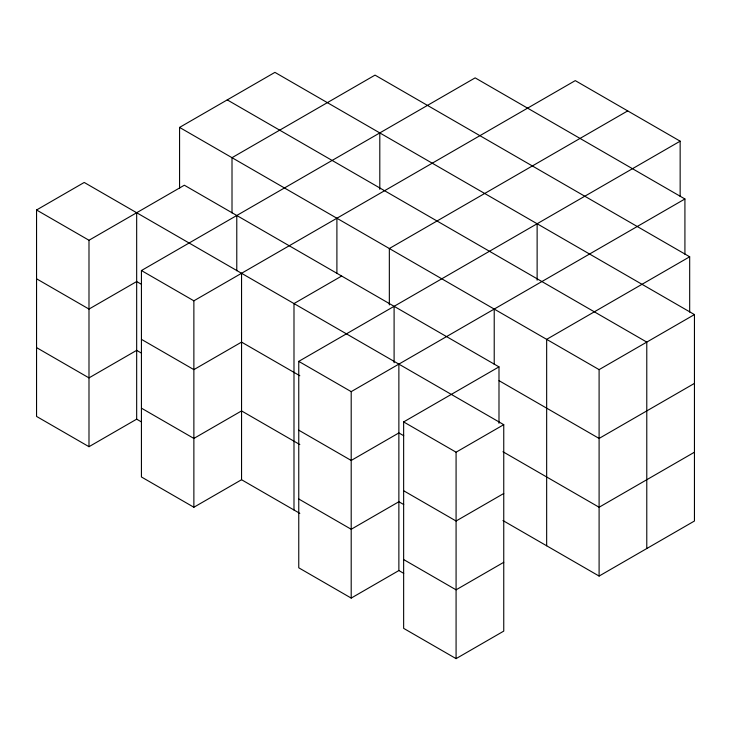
<?xml version="1.0" encoding="UTF-8"?>
<svg xmlns="http://www.w3.org/2000/svg" width="731" height="731" viewBox="0 0 731 731"><rect width="100%" height="100%" fill="white"/><g stroke="black" fill="none" stroke-linecap="round" stroke-linejoin="round"><path stroke-width="1.1" d="M141.522 421.979L136.67 419.174L88.99 446.696L36.55 416.423L36.55 209.989L84.22 182.458L503.75 424.674L503.75 631.109L456.08 658.631L403.64 628.358L403.64 421.924L498.99 366.871L498.99 423.276M179.57 188.333L179.57 127.413L274.92 72.369L694.45 314.577L694.45 521.011L599.1 576.065L502.955 520.554M36.55 209.989L88.99 240.261L184.34 185.217L498.99 366.871M299.82 513.372L241.55 479.728L193.87 507.25L141.43 476.977L141.43 270.543L475.15 77.87L684.92 198.978L684.92 254.251M141.43 270.543L193.87 300.816L575.27 80.62L680.15 141.174L680.15 196.447M341.66 276.044L293.99 303.566L293.99 510M627.71 110.902L389.34 248.522L389.34 304.928M403.731 573.36L398.87 570.555L351.2 598.086L298.76 567.804L298.76 361.37L680.15 141.174M298.76 361.37L351.2 391.642L684.92 198.978M689.68 312.055L689.68 256.782L546.66 339.348L546.66 545.783M403.64 421.924L456.08 452.197L503.75 424.674M179.57 127.413L599.1 369.63L694.45 314.577M503.75 493.489L456.08 521.011L403.64 490.739M694.45 383.391L599.1 438.436L499.072 380.687M503.75 562.303L456.08 589.826L403.64 559.544M694.45 452.206L599.1 507.25L502.955 451.74M689.68 256.782L375.03 75.119L232.01 157.686L232.01 212.968M227.25 99.891L646.78 342.099L646.78 548.542M141.522 284.35L136.67 281.554L88.99 309.076L36.55 278.794M299.82 375.743L241.55 342.108L193.87 369.63L141.43 339.348M403.731 435.74L398.87 432.935L351.2 460.457L298.76 430.184M141.522 353.164L136.67 350.359L88.99 377.89L36.55 347.609M299.82 444.558L241.55 410.913L193.87 438.436L141.43 408.163M403.731 504.545L398.87 501.749L351.2 529.271L298.76 498.99M599.1 369.63L599.1 576.065M537.13 223.75L537.13 280.156M494.22 309.076L494.22 364.349M456.08 452.197L456.08 658.631M398.87 364.12L398.87 570.555M394.1 306.326L394.1 362.722M379.8 132.914L379.8 189.32M351.2 391.642L351.2 598.086M336.9 218.24L336.9 273.522M241.55 273.293L241.55 479.728M236.78 215.49L236.78 270.762M193.87 300.816L193.87 507.25M136.67 212.739L136.67 419.174M88.99 240.261L88.99 446.696"/></g></svg>
